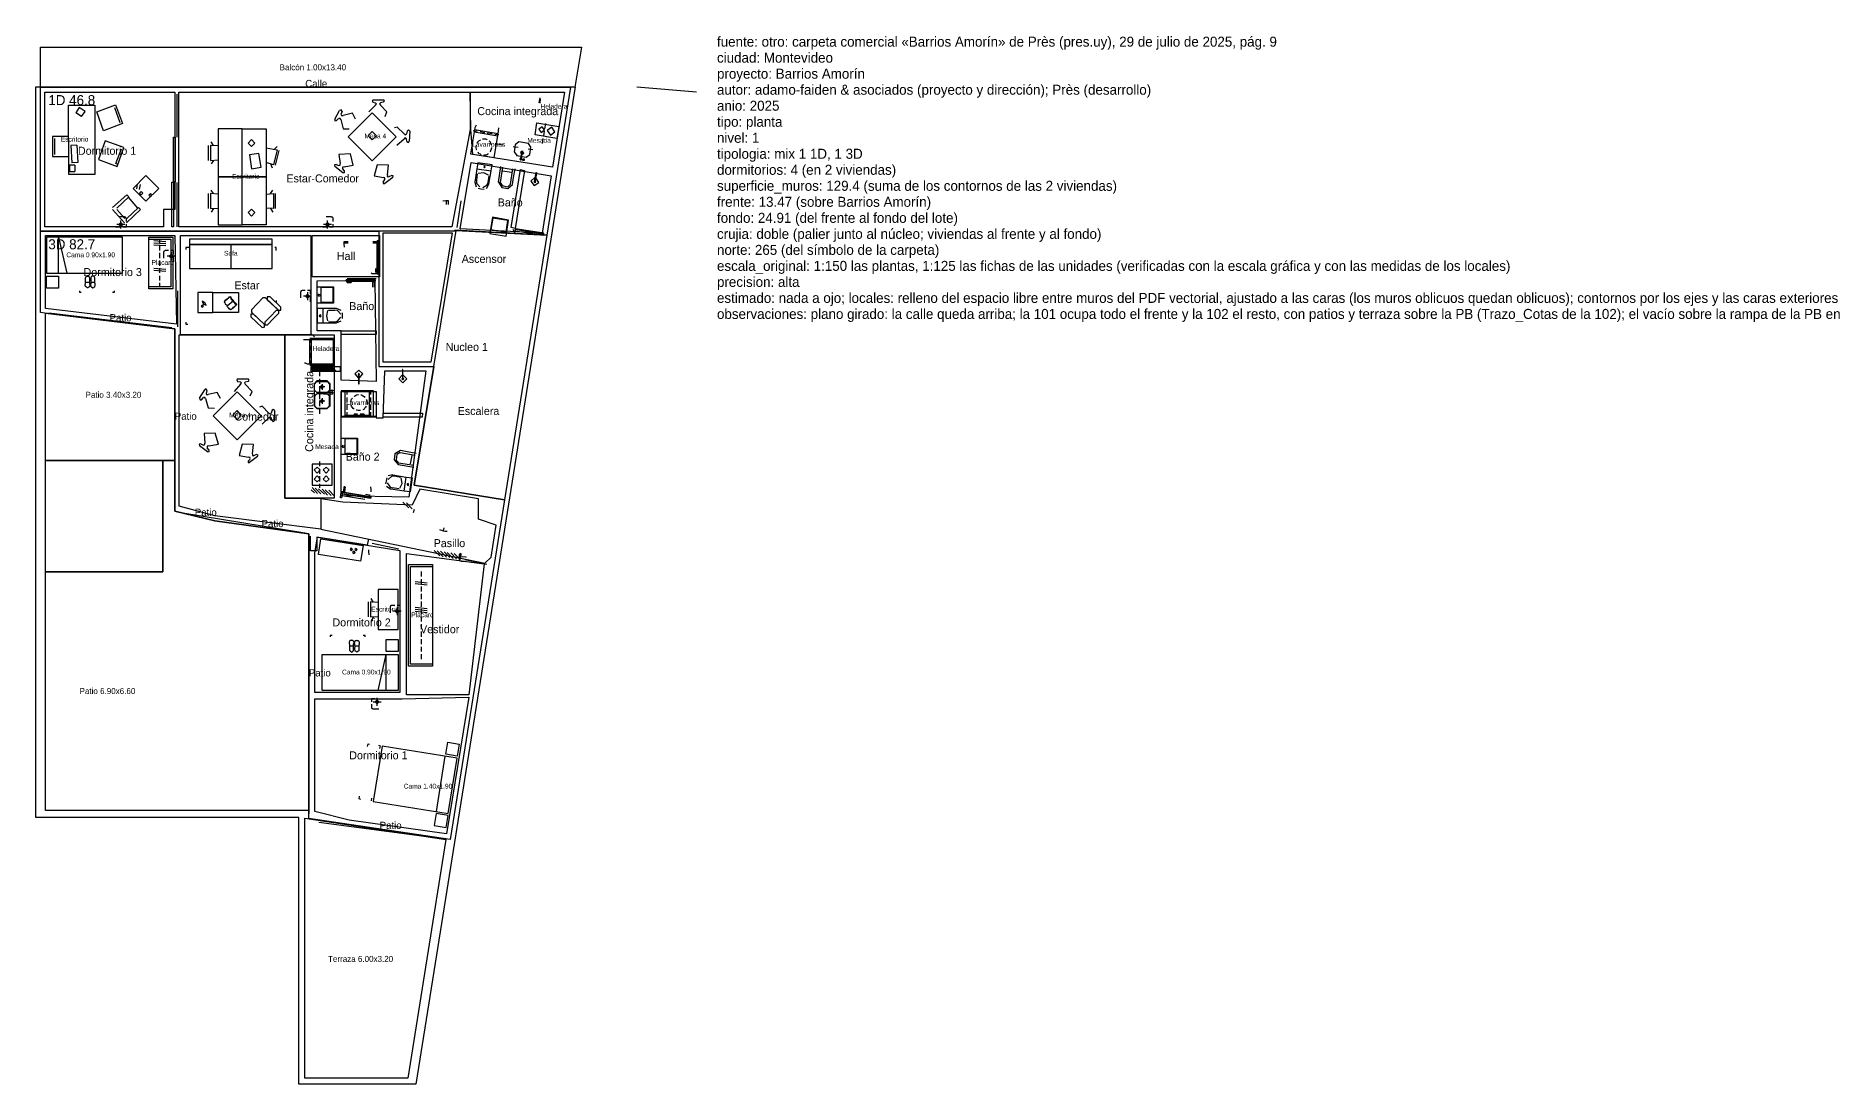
# Model space of a CAD drawing. Header units: metres. Extents: x 0 to 89.8, y 0 to 26.2.
# Drawn here: x 0 to 44.91, y 0 to 26.18 of the extents above; entities that cross this region are included whole.
import ezdxf

# ---------------------------------------------------------------- set-up
doc = ezdxf.new("R2010")
doc.units = ezdxf.units.M
for name, color, linetype in [('Trazo_Cotas', 9, 'Continuous'), ('Trazo_Datos', 7, 'Continuous'), ('Trazo_Entrada', 1, 'Continuous'), ('Trazo_Equipamiento', 8, 'Continuous'), ('Trazo_Estancias', 3, 'Continuous'), ('Trazo_Fachada', 30, 'Continuous'), ('Trazo_Medianeras', 8, 'Continuous'), ('Trazo_Norte', 1, 'Continuous'), ('Trazo_Nucleos', 252, 'Continuous'), ('Trazo_Pasillo', 9, 'Continuous'), ('Trazo_Patios', 3, 'Continuous'), ('Trazo_Puertas', 1, 'Continuous'), ('Trazo_Terreno', 7, 'Continuous'), ('Trazo_Unidad', 7, 'Continuous'), ('Trazo_Ventanas', 5, 'Continuous')]:
    doc.layers.add(name, color=color, linetype=linetype)

msp = doc.modelspace()

# ---------------------------------------------------------------- linework, layer by layer
at = {"layer": 'Trazo_Cotas'}
for points in [[(13.63, 25.9), (13.47, 24.9), (0.11, 24.9), (0.11, 25.9)], [(3.47, 18.86), (3.47, 15.57), (0.24, 15.57), (0.24, 19.25)], [(6.82, 13.74), (6.82, 6.83), (0.24, 6.83), (0.24, 12.79), (3.17, 12.79), (3.17, 15.57), (3.47, 15.57), (3.47, 14.31), (4.47, 14.07)], [(10.24, 6.11), (9.29, 0.15), (6.72, 0.15), (6.72, 6.64)]]:
    msp.add_lwpolyline(points, close=True, dxfattribs=at)
at = {"layer": 'Trazo_Entrada'}
for p, q in [((8.57, 21.11), (8.57, 20.26)), ((10.37, 21.3), (9.57, 21.3))]:
    msp.add_line(p, q, dxfattribs=at)
at = {"layer": 'Trazo_Equipamiento', "color": 9}
for p, q in [((0.82, 22.72), (0.81, 24.45)), ((0.81, 24.45), (1.47, 24.45)), ((1.14, 24.17), (1, 24.26)), ((1.14, 24.17), (1.23, 24.29)), ((1.47, 24.45), (1.47, 22.72)), ((1.52, 24.28), (1.99, 24.46)), ((1.69, 23.81), (1.52, 24.28)), ((1.96, 24.39), (2.1, 24.02)), ((7.47, 24.1), (7.59, 24.32)), ((7.65, 24.29), (7.62, 24.22)), ((8.49, 24.45), (8.32, 24.28)), ((8.42, 24.52), (8.49, 24.51)), ((8.43, 24.58), (8.68, 24.58)), ((8.68, 24.52), (8.61, 24.51)), ((8.77, 24.28), (8.61, 24.45)), ((8.73, 24.17), (8.77, 24.28)), ((7.51, 24.07), (7.56, 24.12)), ((7.62, 24.09), (7.68, 23.86)), ((7.91, 24.25), (7.68, 24.19)), ((7.68, 23.86), (7.83, 23.86)), ((7.99, 24.1), (7.91, 24.25)), ((9.03, 23.9), (8.96, 23.88)), ((9.2, 23.73), (9.03, 23.9)), ((0.81, 23.67), (0.41, 23.67)), ((0.46, 23.62), (0.46, 23.22)), ((1.02, 23.45), (0.87, 23.44)), ((0.87, 23.44), (0.9, 23.01)), ((1.02, 23.45), (1.05, 23.02)), ((1.73, 23.56), (1.56, 23.09)), ((2.2, 23.39), (1.73, 23.56)), ((2.03, 22.92), (2.2, 23.39)), ((4.3, 23.44), (4.3, 23.07)), ((4.44, 23.44), (4.38, 23.53)), ((5.95, 23.34), (6.03, 23.42)), ((9.02, 23.45), (9.2, 23.61)), ((9.28, 23.8), (9.26, 23.73)), ((9.27, 23.54), (9.26, 23.61)), ((9.34, 23.8), (9.33, 23.54)), ((0.97, 22.95), (0.84, 22.95)), ((1.05, 23.02), (0.9, 23.01)), ((0.97, 22.95), (0.97, 22.79)), ((1.56, 23.09), (2.03, 22.92)), ((4.44, 23.07), (4.38, 22.98)), ((5.86, 22.99), (5.9, 22.88)), ((5.99, 22.95), (6.08, 23.32)), ((7.67, 22.76), (7.47, 22.92)), ((7.5, 22.97), (7.57, 22.94)), ((7.57, 23.22), (7.6, 22.99)), ((7.7, 22.91), (7.93, 22.95)), ((8.79, 22.71), (8.81, 22.95)), ((1.47, 22.72), (0.82, 22.72)), ((2.53, 22.48), (2.51, 22.36)), ((2.59, 22.34), (2.61, 22.47)), ((7.71, 22.81), (7.66, 22.87)), ((8.45, 22.68), (8.69, 22.64)), ((8.68, 22.53), (8.72, 22.59)), ((8.92, 22.64), (8.72, 22.49)), ((8.89, 22.69), (8.82, 22.66)), ((1.91, 21.89), (2.27, 22.21)), ((2.55, 21.88), (2.31, 22.15)), ((4.3, 22.24), (4.3, 21.87)), ((4.44, 22.24), (4.38, 22.33)), ((5.86, 22.24), (5.92, 22.33)), ((5.99, 21.87), (5.99, 22.24)), ((2.21, 21.51), (1.91, 21.84)), ((2.02, 21.84), (2.22, 21.62)), ((4.44, 21.87), (4.38, 21.78)), ((5.86, 21.87), (5.92, 21.78)), ((0.56, 20.25), (0.56, 21.15)), ((0.56, 21.15), (0.77, 20.25)), ((2.95, 21.07), (3.25, 21.04)), ((2.95, 21.07), (3.25, 21.04)), ((2.95, 21.01), (3.25, 20.99)), ((2.95, 21.01), (3.25, 20.99)), ((2.95, 20.96), (3.25, 20.94)), ((2.95, 20.96), (3.25, 20.94)), ((3.1, 21.01), (3.1, 21.1)), ((3.1, 21.01), (3.1, 21.1)), ((3.1, 20.82), (3.1, 20.94)), ((3.1, 20.82), (3.1, 20.94)), ((3.1, 20.63), (3.1, 20.76)), ((3.1, 20.63), (3.1, 20.76)), ((4.87, 20.97), (4.87, 20.37)), ((2.95, 20.38), (3.25, 20.35)), ((2.95, 20.38), (3.25, 20.35)), ((2.95, 20.33), (3.25, 20.3)), ((2.95, 20.33), (3.25, 20.3)), ((3.1, 20.44), (3.1, 20.57)), ((3.1, 20.44), (3.1, 20.57)), ((3.1, 20.26), (3.1, 20.38)), ((3.1, 20.26), (3.1, 20.38)), ((1.24, 20.03), (1.34, 20.03)), ((1.38, 20.03), (1.47, 20.03)), ((3.1, 20.07), (3.1, 20.19)), ((3.1, 20.07), (3.1, 20.19)), ((3.1, 19.91), (3.1, 20.01)), ((3.1, 19.91), (3.1, 20.01)), ((5.39, 19.34), (5.53, 19.49)), ((5.39, 19.34), (5.39, 19.28)), ((5.67, 19.64), (5.53, 19.49)), ((5.74, 19.64), (5.67, 19.64)), ((6.07, 19.32), (5.74, 19.64)), ((5.85, 19.66), (5.78, 19.66)), ((5.78, 19.66), (5.78, 19.59)), ((5.78, 19.59), (6.06, 19.33)), ((6.12, 19.4), (5.85, 19.66)), ((6.01, 19.51), (6.01, 19.57)), ((6.06, 19.33), (6.12, 19.33)), ((6.12, 19.33), (6.12, 19.4)), ((5.37, 19.23), (5.37, 19.16)), ((5.44, 19.23), (5.37, 19.23)), ((5.65, 18.9), (5.37, 19.16)), ((5.72, 18.96), (5.39, 19.28)), ((5.44, 19.23), (5.71, 18.97)), ((5.65, 18.9), (5.72, 18.91)), ((5.71, 18.9), (5.71, 18.97)), ((5.04, 17.55), (5.11, 17.54)), ((5.05, 17.61), (5.3, 17.61)), ((5.3, 17.55), (5.23, 17.53)), ((4.09, 17.13), (4.22, 17.34)), ((4.14, 17.09), (4.19, 17.15)), ((4.24, 17.12), (4.3, 16.89)), ((4.27, 17.32), (4.25, 17.25)), ((4.53, 17.27), (4.3, 17.22)), ((4.61, 17.12), (4.53, 17.27)), ((5.11, 17.48), (4.95, 17.3)), ((5.4, 17.3), (5.23, 17.48)), ((5.35, 17.19), (5.4, 17.3)), ((4.3, 16.89), (4.46, 16.88)), ((5.65, 16.93), (5.59, 16.91)), ((5.82, 16.76), (5.65, 16.93)), ((5.65, 16.48), (5.82, 16.64)), ((5.9, 16.83), (5.88, 16.76)), ((5.9, 16.57), (5.88, 16.64)), ((5.96, 16.82), (5.96, 16.57)), ((4.2, 16.25), (4.22, 16.01)), ((4.29, 15.79), (4.09, 15.94)), ((4.12, 15.99), (4.19, 15.96)), ((4.33, 15.83), (4.28, 15.89)), ((4.32, 15.94), (4.56, 15.98)), ((5.41, 15.74), (5.44, 15.97)), ((5.51, 15.72), (5.44, 15.69)), ((5.08, 15.7), (5.31, 15.66)), ((5.3, 15.56), (5.35, 15.61)), ((5.54, 15.67), (5.34, 15.52)), ((9.63, 12.8), (9.63, 12.68)), ((9.63, 12.8), (9.63, 12.68)), ((9.63, 12.61), (9.63, 12.49)), ((9.63, 12.61), (9.63, 12.49)), ((8.44, 12.03), (8.38, 12.13)), ((9.78, 12.51), (9.48, 12.54)), ((9.78, 12.51), (9.48, 12.54)), ((9.78, 12.46), (9.48, 12.49)), ((9.78, 12.46), (9.48, 12.49)), ((9.63, 12.43), (9.63, 12.3)), ((9.63, 12.43), (9.63, 12.3)), ((9.63, 12.24), (9.63, 12.11)), ((9.63, 12.24), (9.63, 12.11)), ((8.3, 12.04), (8.3, 11.67)), ((9.78, 11.87), (9.48, 11.9)), ((9.78, 11.87), (9.48, 11.9)), ((9.78, 11.82), (9.48, 11.85)), ((9.78, 11.82), (9.48, 11.85)), ((9.78, 11.77), (9.48, 11.8)), ((9.78, 11.77), (9.48, 11.8)), ((9.63, 12.05), (9.63, 11.92)), ((9.63, 12.05), (9.63, 11.92)), ((9.63, 11.86), (9.63, 11.74)), ((9.63, 11.86), (9.63, 11.74)), ((8.44, 11.67), (8.38, 11.57)), ((9.63, 11.67), (9.63, 11.55)), ((9.63, 11.67), (9.63, 11.55)), ((9.63, 11.49), (9.63, 11.36)), ((9.63, 11.49), (9.63, 11.36)), ((9.63, 11.3), (9.63, 11.17)), ((9.63, 11.3), (9.63, 11.17)), ((7.94, 10.94), (7.85, 10.94)), ((8.07, 10.94), (7.98, 10.94)), ((9.63, 11.11), (9.63, 10.99)), ((9.63, 11.11), (9.63, 10.99)), ((9.63, 10.92), (9.63, 10.8)), ((9.63, 10.92), (9.63, 10.8)), ((8.55, 9.83), (8.75, 10.73)), ((8.75, 9.83), (8.75, 10.73)), ((9.63, 10.74), (9.63, 10.61)), ((9.63, 10.74), (9.63, 10.61)), ((10.01, 6.81), (10.23, 8.19)), ((8.39, 7.14), (8.38, 7.07))]:
    msp.add_line(p, q, dxfattribs=at)
at = {"layer": 'Trazo_Equipamiento', "color": 8}
for p, q in [((12.59, 24.63), (12.57, 24.51)), ((12.59, 24.6), (12.57, 24.51)), ((11.03, 23.79), (10.93, 23.81)), ((11.55, 23.73), (11.57, 23.88)), ((12.72, 23.86), (12.74, 23.99)), ((10.95, 23.78), (11.54, 23.68)), ((11.22, 23.76), (11.1, 23.78)), ((11.4, 23.73), (11.28, 23.75)), ((11.57, 23.71), (11.47, 23.72)), ((11.53, 23.48), (11.68, 23.46)), ((11.93, 23.42), (12.05, 23.4)), ((11.98, 23.46), (11.95, 23.28)), ((12.07, 23.53), (11.98, 23.46)), ((12.31, 23.49), (12.07, 23.53)), ((12.3, 23.36), (12.42, 23.34)), ((12.37, 23.4), (12.31, 23.49)), ((12.34, 23.22), (12.37, 23.4)), ((12.66, 23.49), (12.68, 23.62)), ((12.69, 23.68), (12.71, 23.8)), ((11.56, 22.53), (11.62, 22.92)), ((11.95, 23.28), (12.02, 23.19)), ((12.01, 23.19), (12.25, 23.15)), ((12.14, 23.31), (12.11, 23.1)), ((12.13, 23.1), (12.17, 23.31)), ((12.25, 23.15), (12.34, 23.22)), ((10.97, 22.53), (11, 22.41)), ((11.03, 22.73), (11.01, 22.57)), ((11.01, 22.57), (11.01, 22.5)), ((11.01, 22.5), (11.09, 22.41)), ((11.02, 22.86), (11.38, 22.81)), ((11.19, 22.76), (11.05, 22.74)), ((11.17, 22.39), (11.28, 22.46)), ((11.31, 22.7), (11.19, 22.76)), ((11.26, 22.37), (11.32, 22.48)), ((11.28, 22.46), (11.3, 22.52)), ((11.32, 22.68), (11.29, 22.52)), ((11.56, 22.53), (11.64, 22.39)), ((11.66, 22.9), (11.6, 22.52)), ((11.6, 22.52), (11.65, 22.44)), ((11.88, 22.77), (11.67, 22.8)), ((11.79, 22.41), (11.86, 22.48)), ((11.79, 22.37), (11.91, 22.47)), ((11.86, 22.48), (11.92, 22.86)), ((10.26, 21.97), (10.26, 22.07)), ((11.05, 22.38), (11.12, 22.36)), ((11.12, 22.36), (11.2, 22.35)), ((11.64, 22.39), (11.79, 22.37)), ((11.65, 22.44), (11.78, 22.41)), ((2.12, 21.37), (2.12, 21.57)), ((7.29, 21.37), (7.29, 21.57)), ((1.99, 21.41), (2.11, 21.41)), ((2.22, 21.47), (2.02, 21.47)), ((7.16, 21.41), (7.28, 21.41)), ((7.39, 21.47), (7.19, 21.47)), ((11.92, 21.35), (11.97, 21.26)), ((3.48, 20.68), (3.28, 20.68)), ((3.38, 20.78), (3.38, 20.58)), ((3.44, 20.54), (3.44, 20.67)), ((7.8, 21), (7.7, 21)), ((6.79, 19.78), (6.79, 19.58)), ((6.89, 19.68), (6.69, 19.68)), ((6.86, 19.54), (6.86, 19.67)), ((7.07, 19.73), (7.13, 19.72)), ((7.07, 19.68), (7.13, 19.7)), ((7.18, 19.01), (7.18, 19.37)), ((7.29, 19.32), (7.26, 19.19)), ((7.31, 19.33), (7.47, 19.33)), ((7.54, 19.32), (7.47, 19.33)), ((7.63, 19.32), (7.51, 19.37)), ((7.62, 19.23), (7.54, 19.32)), ((7.26, 19.19), (7.29, 19.06)), ((7.31, 19.04), (7.47, 19.04)), ((7.47, 19.04), (7.54, 19.05)), ((7.51, 19.01), (7.63, 19.06)), ((7.54, 19.05), (7.62, 19.15)), ((7.66, 19.19), (7.66, 19.26)), ((7.66, 19.12), (7.66, 19.19)), ((6.84, 18.59), (6.69, 18.59)), ((6.86, 18.51), (6.86, 18.64)), ((6.86, 18.32), (6.86, 18.44)), ((6.88, 18.74), (6.96, 18.66)), ((6.89, 17.99), (6.89, 18.59)), ((6.86, 18.13), (6.86, 18.26)), ((6.86, 17.94), (6.86, 18.07)), ((6.88, 17.92), (7, 17.8)), ((6.88, 17.89), (6.97, 17.8)), ((6.88, 17.86), (6.94, 17.8)), ((6.91, 17.92), (7.03, 17.8)), ((6.93, 17.92), (7.05, 17.8)), ((7.02, 17.56), (6.95, 17.49)), ((6.96, 17.92), (7.08, 17.8)), ((7.02, 17.56), (6.96, 17.49)), ((6.99, 17.92), (7.11, 17.8)), ((7.02, 17.92), (7.14, 17.8)), ((7.28, 17.56), (7.02, 17.56)), ((7.02, 17.55), (7.28, 17.55)), ((7.05, 17.92), (7.17, 17.8)), ((7.08, 17.92), (7.2, 17.8)), ((7.09, 17.78), (7.09, 17.68)), ((7.09, 17.61), (7.09, 17.49)), ((7.1, 17.92), (7.22, 17.8)), ((7.13, 17.92), (7.25, 17.8)), ((7.16, 17.92), (7.28, 17.8)), ((7.19, 17.92), (7.31, 17.8)), ((7.22, 17.92), (7.34, 17.8)), ((7.25, 17.92), (7.37, 17.8)), ((7.27, 17.92), (7.39, 17.8)), ((7.35, 17.49), (7.28, 17.56)), ((7.34, 17.49), (7.28, 17.56)), ((7.3, 17.92), (7.42, 17.8)), ((7.33, 17.92), (7.45, 17.8)), ((7.36, 17.92), (7.48, 17.8)), ((7.39, 17.92), (7.51, 17.8)), ((6.95, 17.49), (6.95, 16.94)), ((6.96, 17.33), (6.96, 17.49)), ((6.96, 17.33), (7.02, 17.27)), ((7.02, 17.24), (6.96, 17.18)), ((6.96, 17.18), (6.96, 16.94)), ((7.28, 17.27), (7.02, 17.27)), ((7.28, 17.24), (7.02, 17.24)), ((7.22, 17.41), (7.08, 17.41)), ((7.09, 17.43), (7.09, 17.3)), ((7.09, 17.24), (7.09, 17.11)), ((7.15, 17.48), (7.15, 17.34)), ((7.15, 17.13), (7.15, 16.99)), ((7.4, 17.27), (7.19, 17.27)), ((7.19, 17.24), (7.4, 17.24)), ((7.28, 17.27), (7.34, 17.33)), ((7.34, 17.18), (7.28, 17.24)), ((7.34, 17.49), (7.34, 17.33)), ((7.34, 16.94), (7.34, 17.18)), ((7.35, 16.94), (7.35, 17.49)), ((7.77, 17.15), (7.77, 17.03)), ((8.04, 17.3), (7.91, 17.3)), ((8.23, 17.3), (8.1, 17.3)), ((8.37, 17.03), (8.37, 17.15)), ((6.95, 16.94), (7.02, 16.87)), ((6.96, 16.94), (7.02, 16.88)), ((7.02, 16.88), (7.28, 16.88)), ((7.02, 16.87), (7.28, 16.87)), ((7.22, 17.06), (7.08, 17.06)), ((7.09, 17.05), (7.09, 16.93)), ((7.09, 16.86), (7.09, 16.74)), ((7.28, 16.87), (7.35, 16.94)), ((7.28, 16.88), (7.34, 16.94)), ((7.77, 16.97), (7.77, 16.84)), ((7.77, 16.78), (7.77, 16.7)), ((7.77, 16.7), (7.85, 16.7)), ((7.91, 16.7), (8.04, 16.7)), ((7.95, 16.7), (8.04, 16.7)), ((8.1, 16.7), (8.23, 16.7)), ((8.37, 16.84), (8.37, 16.97)), ((7.67, 15.95), (7.73, 15.94)), ((7.67, 15.9), (7.73, 15.92)), ((8.97, 15.74), (8.95, 15.59)), ((9.11, 15.82), (8.97, 15.74)), ((9.02, 15.72), (9, 15.59)), ((9.1, 15.77), (9.02, 15.72)), ((9.1, 15.77), (9.48, 15.71)), ((7.09, 15.55), (7.09, 15.43)), ((7.09, 15.36), (7.09, 15.24)), ((8.95, 15.59), (9.05, 15.47)), ((8.99, 15.59), (9.06, 15.52)), ((9.05, 15.47), (9.44, 15.41)), ((9.44, 15.45), (9.06, 15.51)), ((9.39, 15.7), (9.35, 15.49)), ((6.88, 14.84), (6.96, 14.77)), ((6.9, 14.9), (7.04, 14.75)), ((6.98, 14.88), (7.12, 14.74)), ((7.06, 14.87), (7.21, 14.73)), ((7.09, 15.18), (7.09, 15.05)), ((7.09, 14.99), (7.09, 14.89)), ((7.15, 14.86), (7.29, 14.71)), ((7.23, 14.84), (7.38, 14.7)), ((7.32, 14.83), (7.46, 14.68)), ((8.75, 15.06), (8.74, 14.99)), ((8.77, 15.14), (8.75, 15.06)), ((8.76, 14.93), (8.87, 14.86)), ((8.78, 15.02), (8.85, 14.91)), ((8.92, 15.22), (8.8, 15.19)), ((8.89, 15.18), (8.8, 15.1)), ((8.85, 14.91), (8.91, 14.89)), ((8.96, 15.18), (8.89, 15.18)), ((9.07, 14.87), (8.91, 14.89)), ((9.11, 15.15), (8.96, 15.18)), ((9.09, 14.88), (9.15, 15)), ((9.15, 15), (9.13, 15.14)), ((9.2, 14.81), (9.25, 15.16)), ((9.17, 14.53), (9.32, 14.39)), ((9.26, 14.52), (9.4, 14.37)), ((9.45, 14.35), (9.43, 14.27)), ((10.19, 13.89), (10.18, 13.82)), ((9.95, 13.33), (10.09, 13.19)), ((10.03, 13.32), (10.18, 13.17)), ((10.11, 13.31), (10.26, 13.16)), ((10.2, 13.29), (10.34, 13.15)), ((10.28, 13.28), (10.43, 13.13)), ((10.37, 13.27), (10.51, 13.12)), ((10.45, 13.25), (10.55, 13.15)), ((9.13, 11.81), (8.93, 11.81)), ((9.03, 11.91), (9.03, 11.71)), ((8.43, 9.55), (8.63, 9.55)), ((8.52, 9.65), (8.52, 9.45))]:
    msp.add_line(p, q, dxfattribs=at)
at = {"layer": 'Trazo_Equipamiento', "color": 9}
for points in [[(1.23, 24.29), (1.08, 24.39), (1, 24.26)], [(1.99, 24.46), (2.16, 23.99), (1.69, 23.81)], [(7.65, 24.29), (7.63, 24.33), (7.59, 24.32)], [(8.43, 24.58), (8.4, 24.56), (8.42, 24.53)], [(8.49, 24.45), (8.51, 24.48), (8.49, 24.51)], [(8.61, 24.51), (8.59, 24.48), (8.61, 24.45)], [(8.68, 24.52), (8.71, 24.56), (8.68, 24.58)], [(7.47, 24.1), (7.47, 24.06), (7.51, 24.07)], [(7.62, 24.09), (7.6, 24.12), (7.57, 24.12)], [(7.63, 24.22), (7.64, 24.19), (7.68, 24.19)], [(9.34, 23.8), (9.31, 23.83), (9.28, 23.8)], [(0.41, 23.67), (0.41, 23.17), (0.81, 23.17)], [(2.05, 22.97), (2, 22.99), (2.14, 23.36)], [(4.55, 23.43), (4.36, 23.44), (4.36, 23.07), (4.55, 23.08)], [(5.75, 23.38), (6.03, 23.33), (5.94, 22.96), (5.75, 23.02)], [(9.2, 23.73), (9.23, 23.71), (9.26, 23.73)], [(9.26, 23.61), (9.23, 23.64), (9.2, 23.61)], [(9.27, 23.54), (9.31, 23.52), (9.33, 23.55)], [(0.84, 22.95), (0.84, 22.79), (0.97, 22.79)], [(7.5, 22.97), (7.46, 22.96), (7.47, 22.92)], [(7.93, 22.95), (7.86, 23.23), (7.57, 23.22)], [(7.57, 22.94), (7.6, 22.95), (7.6, 22.98)], [(7.7, 22.91), (7.66, 22.9), (7.66, 22.87)], [(8.81, 22.95), (8.53, 22.96), (8.45, 22.68)], [(7.67, 22.77), (7.71, 22.77), (7.71, 22.81)], [(8.68, 22.53), (8.68, 22.49), (8.72, 22.49)], [(8.72, 22.59), (8.72, 22.63), (8.69, 22.64)], [(8.79, 22.71), (8.78, 22.67), (8.82, 22.66)], [(8.92, 22.64), (8.93, 22.68), (8.89, 22.69)], [(2.27, 22.21), (2.32, 22.16), (2.02, 21.88)], [(4.55, 22.23), (4.36, 22.24), (4.36, 21.87), (4.55, 21.88)], [(5.75, 22.23), (5.94, 22.24), (5.94, 21.87), (5.75, 21.88)], [(2.27, 21.62), (2.56, 21.89), (2.61, 21.84), (2.26, 21.51)], [(3.84, 20.89), (3.75, 20.89), (3.75, 20.84)], [(6, 20.82), (6, 20.89), (5.97, 20.89)], [(1.09, 19.81), (1.09, 19.78), (1.13, 19.78)], [(1.91, 19.78), (1.96, 19.78), (1.96, 19.81)], [(4.7, 19.54), (4.75, 19.59), (4.79, 19.61), (4.83, 19.65), (4.85, 19.66), (4.87, 19.63), (4.88, 19.6), (4.91, 19.58), (4.93, 19.56)], [(4.7, 19.54), (4.72, 19.51), (4.73, 19.48), (4.76, 19.46), (4.78, 19.44)], [(4.71, 19.55), (4.72, 19.57), (4.74, 19.59), (4.78, 19.61), (4.8, 19.63), (4.82, 19.64), (4.84, 19.66), (4.86, 19.67), (4.87, 19.64), (4.89, 19.61), (4.92, 19.59), (4.94, 19.57)], [(4.86, 19.34), (4.83, 19.36), (4.81, 19.39), (4.79, 19.41), (4.78, 19.44), (4.94, 19.57)], [(4.86, 19.34), (4.87, 19.35), (4.91, 19.37), (4.93, 19.39), (4.95, 19.4), (4.96, 19.42), (4.98, 19.43), (5.02, 19.47), (5, 19.49), (4.97, 19.51), (4.95, 19.54), (4.94, 19.57)], [(4.86, 19.34), (4.88, 19.35), (4.9, 19.37), (4.92, 19.38), (4.93, 19.4), (4.95, 19.41), (4.97, 19.43), (4.99, 19.44), (5.01, 19.46), (4.98, 19.48), (4.96, 19.51), (4.94, 19.53), (4.93, 19.56)], [(6, 19.32), (5.86, 19.17), (5.72, 19.03)], [(6.07, 19.25), (6.07, 19.32), (6, 19.32)], [(3.75, 19.03), (3.75, 18.98), (3.8, 18.98)], [(5.72, 19.03), (5.72, 18.96), (5.79, 18.96)], [(5.79, 18.96), (5.93, 19.11), (6.07, 19.25)], [(5.05, 17.61), (5.02, 17.59), (5.04, 17.55)], [(5.11, 17.48), (5.14, 17.51), (5.11, 17.54)], [(5.23, 17.53), (5.21, 17.51), (5.23, 17.48)], [(5.31, 17.55), (5.33, 17.58), (5.3, 17.61)], [(4.09, 17.13), (4.1, 17.09), (4.14, 17.09)], [(4.24, 17.12), (4.22, 17.15), (4.19, 17.15)], [(4.27, 17.32), (4.25, 17.36), (4.22, 17.34)], [(4.25, 17.25), (4.26, 17.22), (4.3, 17.22)], [(5.82, 16.76), (5.85, 16.74), (5.88, 16.76)], [(5.88, 16.64), (5.85, 16.66), (5.82, 16.64)], [(5.96, 16.82), (5.93, 16.85), (5.9, 16.83)], [(4.56, 15.98), (4.48, 16.26), (4.2, 16.25)], [(5.9, 16.57), (5.93, 16.54), (5.96, 16.57)], [(4.12, 15.99), (4.08, 15.98), (4.09, 15.94)], [(4.19, 15.96), (4.22, 15.97), (4.22, 16.01)], [(4.32, 15.94), (4.28, 15.93), (4.28, 15.89)], [(4.29, 15.79), (4.33, 15.8), (4.33, 15.84)], [(5.44, 15.97), (5.15, 15.98), (5.08, 15.7)], [(5.41, 15.73), (5.41, 15.7), (5.44, 15.69)], [(5.54, 15.67), (5.55, 15.71), (5.51, 15.72)], [(5.3, 15.56), (5.3, 15.52), (5.34, 15.52)], [(5.35, 15.62), (5.35, 15.65), (5.31, 15.66)], [(8.55, 12.03), (8.36, 12.04), (8.36, 11.67), (8.55, 11.68)], [(7.4, 11.2), (7.35, 11.2), (7.35, 11.17)], [(8.23, 11.17), (8.23, 11.2), (8.18, 11.2)], [(8.29, 8.43), (8.3, 8.5), (8.34, 8.49)], [(8.56, 8.46), (8.6, 8.45), (8.59, 8.38)], [(8.12, 7.11), (8.08, 7.12), (8.09, 7.19)]]:
    msp.add_lwpolyline(points, dxfattribs=at)
for points in [[(8.4, 23.06), (9, 23.66), (8.4, 24.26), (7.8, 23.66)], [(5.15, 22.66), (5.15, 23.86), (4.55, 23.86), (4.55, 22.66)], [(5.15, 22.66), (5.15, 23.86), (5.75, 23.86), (5.75, 22.66)], [(5.39, 23.42), (5.47, 23.5), (5.39, 23.59), (5.3, 23.5)], [(8.4, 23.58), (8.51, 23.68), (8.4, 23.79), (8.3, 23.68)], [(5.63, 22.9), (5.57, 23.24), (5.34, 23.21), (5.39, 22.86)], [(2.75, 22.05), (3.07, 22.37), (2.75, 22.69), (2.43, 22.37)], [(5.15, 21.46), (5.15, 22.66), (4.55, 22.66), (4.55, 21.46)], [(5.15, 21.46), (5.15, 22.66), (5.75, 22.66), (5.75, 21.46)], [(2.63, 22.21), (2.67, 22.25), (2.63, 22.29), (2.59, 22.25)], [(2.86, 22.16), (2.9, 22.2), (2.86, 22.24), (2.82, 22.2)], [(5.39, 21.68), (5.47, 21.77), (5.39, 21.85), (5.3, 21.77)], [(2.16, 20.25), (2.16, 21.15), (0.26, 21.15), (0.26, 20.25)], [(2.82, 19.86), (2.82, 21.15), (3.42, 21.15), (3.42, 19.86)], [(2.82, 19.91), (2.82, 21.1), (3.37, 21.1), (3.37, 19.91)], [(5.9, 20.97), (5.9, 21.1), (3.84, 21.1), (3.84, 20.97)], [(3.84, 20.97), (3.84, 20.37), (5.9, 20.37), (5.9, 20.97)], [(0.26, 19.88), (0.26, 20.18), (0.56, 20.18), (0.56, 19.88)], [(1.28, 19.89), (1.27, 19.9), (1.26, 19.9), (1.24, 19.92), (1.24, 19.93), (1.23, 19.94), (1.23, 19.97), (1.24, 19.99), (1.24, 20.14), (1.25, 20.15), (1.25, 20.16), (1.27, 20.18), (1.31, 20.18), (1.33, 20.16), (1.33, 20.15), (1.34, 20.14), (1.34, 19.99), (1.35, 19.97), (1.35, 19.94), (1.34, 19.93), (1.34, 19.92), (1.32, 19.9), (1.31, 19.9), (1.3, 19.89)], [(1.43, 19.89), (1.44, 19.9), (1.45, 19.9), (1.47, 19.92), (1.47, 19.93), (1.48, 19.94), (1.48, 19.99), (1.47, 20.01), (1.47, 20.14), (1.46, 20.15), (1.46, 20.16), (1.44, 20.18), (1.4, 20.18), (1.38, 20.16), (1.38, 20.15), (1.37, 20.14), (1.37, 20.06), (1.38, 20.03), (1.37, 20.01), (1.37, 19.99), (1.36, 19.97), (1.36, 19.95), (1.37, 19.94), (1.37, 19.92), (1.39, 19.9), (1.4, 19.9), (1.41, 19.89)], [(4.05, 19.77), (4.05, 19.27), (4.42, 19.27), (4.42, 19.77)], [(5.06, 19.77), (5.06, 19.27), (4.42, 19.27), (4.42, 19.77)], [(4.16, 19.4), (4.19, 19.43), (4.16, 19.46), (4.13, 19.43)], [(4.15, 19.55), (4.19, 19.48), (4.25, 19.45), (4.22, 19.51)], [(5.03, 16.09), (5.63, 16.69), (5.03, 17.29), (4.43, 16.69)], [(5.03, 16.6), (5.13, 16.71), (5.03, 16.82), (4.92, 16.71)], [(8.18, 13.45), (8.11, 13.06), (7.06, 13.23), (7.12, 13.62)], [(7.88, 13.32), (7.91, 13.35), (7.88, 13.39), (7.85, 13.35)], [(7.95, 13.25), (7.98, 13.28), (7.95, 13.31), (7.91, 13.28)], [(8, 13.32), (8.03, 13.35), (8, 13.38), (7.97, 13.35)], [(9.91, 12.98), (9.91, 10.44), (9.31, 10.44), (9.31, 12.98)], [(9.91, 12.93), (9.91, 10.49), (9.36, 10.49), (9.36, 12.93)], [(9.05, 11.35), (9.05, 12.35), (8.55, 12.35), (8.55, 11.35)], [(7.89, 11.09), (7.88, 11.08), (7.86, 11.08), (7.84, 11.06), (7.84, 11.05), (7.83, 11.04), (7.83, 11.01), (7.84, 10.99), (7.84, 10.83), (7.85, 10.82), (7.85, 10.81), (7.86, 10.81), (7.87, 10.8), (7.89, 10.79), (7.91, 10.8), (7.92, 10.81), (7.93, 10.81), (7.93, 10.82), (7.94, 10.83), (7.94, 10.99), (7.95, 11.01), (7.95, 11.04), (7.94, 11.05), (7.94, 11.06), (7.92, 11.08), (7.9, 11.08)], [(8.02, 11.09), (8.03, 11.08), (8.05, 11.08), (8.07, 11.06), (8.07, 11.05), (8.08, 11.04), (8.08, 10.99), (8.07, 10.96), (8.07, 10.82), (8.06, 10.81), (8.05, 10.81), (8.04, 10.8), (8.02, 10.79), (8, 10.8), (7.99, 10.81), (7.98, 10.81), (7.98, 10.83), (7.97, 10.86), (7.97, 10.9), (7.98, 10.92), (7.98, 10.94), (7.97, 10.96), (7.97, 10.99), (7.96, 11.01), (7.96, 11.03), (7.97, 11.04), (7.97, 11.05), (7.98, 11.06), (7.98, 11.07), (7.99, 11.08), (8.01, 11.08)], [(9.05, 11.1), (9.05, 10.8), (8.75, 10.8), (8.75, 11.1)], [(7.15, 9.83), (7.15, 10.73), (9.05, 10.73), (9.05, 9.83)], [(10.24, 8.24), (10.29, 8.54), (10.58, 8.49), (10.53, 8.19)], [(10.3, 6.76), (10.53, 8.14), (8.65, 8.44), (8.43, 7.06)], [(10, 6.76), (9.95, 6.46), (10.25, 6.41), (10.3, 6.71)]]:
    msp.add_lwpolyline(points, close=True, dxfattribs=at)
at = {"layer": 'Trazo_Equipamiento', "color": 8}
for points in [[(12.6, 24.5), (12.61, 24.6), (12.59, 24.6)], [(11, 23.95), (10.99, 23.93), (10.97, 23.88), (10.96, 23.83)], [(11, 23.45), (11, 23.44), (10.99, 23.41), (10.99, 23.38), (11, 23.35), (11.01, 23.33)], [(11.11, 23.58), (11.09, 23.57), (11.06, 23.55), (11.04, 23.53), (11.02, 23.5)], [(11.28, 23.58), (11.27, 23.59), (11.24, 23.6), (11.16, 23.6)], [(11.39, 23.45), (11.38, 23.47), (11.37, 23.5), (11.35, 23.53), (11.33, 23.55)], [(11.35, 23.28), (11.36, 23.29), (11.39, 23.38), (11.39, 23.39)], [(11.32, 22.48), (11.38, 22.81), (11.4, 22.96), (11.04, 23.01), (11.02, 22.86), (10.97, 22.53)], [(11.04, 23.28), (11.05, 23.26), (11.07, 23.24), (11.1, 23.23), (11.13, 23.21)], [(11.19, 23.2), (11.22, 23.21), (11.26, 23.21), (11.29, 23.23), (11.31, 23.24)], [(12.11, 23.13), (12.09, 23.1), (12.12, 23.08), (12.15, 23.09), (12.14, 23.13)], [(12.11, 23.12), (12.1, 23.1), (12.12, 23.08), (12.14, 23.09), (12.14, 23.12)], [(11.97, 22.86), (11.93, 22.64), (11.9, 22.47)], [(12.47, 22.64), (12.37, 22.55), (12.45, 22.44), (12.57, 22.52), (12.49, 22.63)], [(12.46, 22.56), (12.45, 22.54), (12.46, 22.52), (12.49, 22.53), (12.48, 22.56)], [(12.46, 22.54), (12.5, 22.77), (12.51, 22.77), (12.48, 22.54)], [(10.17, 22.06), (10.18, 22.06), (10.24, 22.07), (10.3, 22.07)], [(10.26, 22.07), (10.3, 22.07), (10.3, 21.97)], [(2.26, 21.54), (2.26, 21.62), (2.25, 21.63), (2.25, 21.64), (2.24, 21.64), (2.24, 21.65), (2.22, 21.65), (2.21, 21.66), (2.08, 21.66)], [(7.43, 21.54), (7.43, 21.63), (7.42, 21.64), (7.41, 21.64), (7.41, 21.65), (7.39, 21.65), (7.38, 21.66), (7.25, 21.66)], [(11.57, 21.31), (11.75, 21.28), (11.79, 21.57), (11.42, 21.63), (11.37, 21.34), (11.55, 21.31)], [(2.17, 21.41), (2.26, 21.41), (2.26, 21.48)], [(7.34, 21.41), (7.43, 21.41), (7.43, 21.48)], [(3.31, 20.82), (3.23, 20.82), (3.21, 20.8), (3.2, 20.8), (3.2, 20.79), (3.19, 20.78), (3.19, 20.63)], [(3.44, 20.73), (3.44, 20.82), (3.37, 20.82)], [(7.71, 20.9), (7.71, 20.91), (7.7, 20.98), (7.7, 21.04)], [(7.7, 21), (7.7, 21.04), (7.8, 21.04)], [(8.42, 21.04), (8.52, 21.04), (8.52, 21), (8.42, 21)], [(8.53, 20.24), (8.4, 20.24), (8.38, 20.25)], [(8.49, 20.37), (8.49, 20.27)], [(6.73, 19.82), (6.65, 19.82), (6.64, 19.81), (6.63, 19.81), (6.61, 19.79), (6.61, 19.64)], [(6.86, 19.73), (6.86, 19.82), (6.79, 19.82)], [(7.13, 19.72), (7.13, 19.9), (7.42, 19.9), (7.42, 19.52), (7.13, 19.52), (7.13, 19.7)], [(7.88, 20.02), (7.88, 20.01), (7.78, 20.01), (7.78, 20.02)], [(8.46, 19.9), (8.46, 20.04), (8.41, 20.04), (8.41, 19.9)], [(7.51, 19.37), (7.03, 19.37), (7.03, 19.01), (7.51, 19.01)], [(7.07, 19.73), (7.05, 19.72), (7.05, 19.7), (7.07, 19.68)], [(6.86, 18.64), (6.86, 18.63), (7.45, 18.63), (7.45, 17.95), (6.86, 17.95), (6.86, 17.94)], [(6.71, 18.01), (6.73, 18.01), (6.78, 17.99), (6.84, 17.99)], [(8.08, 17.63), (8.17, 17.74), (8.07, 17.83), (7.97, 17.74), (8.06, 17.63)], [(8.08, 17.71), (8.09, 17.74), (8.07, 17.75), (8.05, 17.74), (8.06, 17.71)], [(8.06, 17.73), (8.06, 17.49), (8.08, 17.49), (8.08, 17.73)], [(9.16, 17.71), (9.07, 17.61), (9.17, 17.51), (9.27, 17.61), (9.17, 17.71)], [(9.16, 17.63), (9.14, 17.61), (9.17, 17.59), (9.19, 17.61), (9.18, 17.63)], [(9.17, 17.61), (9.17, 17.85), (9.16, 17.85), (9.16, 17.61)], [(7.37, 17.24), (7.4, 17.23), (7.43, 17.26), (7.4, 17.28), (7.37, 17.27)], [(7.38, 17.24), (7.4, 17.23), (7.42, 17.26), (7.4, 17.28), (7.38, 17.27)], [(7.85, 17.3), (7.77, 17.3), (7.77, 17.22)], [(7.87, 17.02), (7.87, 17.05), (7.89, 17.11), (7.91, 17.13)], [(7.95, 17.17), (7.96, 17.18), (7.99, 17.2), (8.01, 17.21), (8.05, 17.22), (8.06, 17.22)], [(8.12, 17.21), (8.14, 17.21), (8.2, 17.17), (8.22, 17.15)], [(8.25, 17.1), (8.27, 17.07), (8.27, 16.99)], [(8.37, 17.22), (8.37, 17.3), (8.29, 17.3)], [(7.95, 16.86), (7.93, 16.87), (7.89, 16.93), (7.88, 16.96)], [(8.04, 16.73), (7.95, 16.73), (7.95, 16.7)], [(8.11, 16.82), (8.05, 16.82), (8.01, 16.83), (8, 16.83)], [(8.1, 16.7), (8.2, 16.7), (8.2, 16.73), (8.1, 16.73)], [(8.25, 16.93), (8.24, 16.91), (8.22, 16.89), (8.2, 16.86), (8.17, 16.84)], [(8.29, 16.7), (8.37, 16.7), (8.37, 16.78)], [(7.67, 15.95), (7.65, 15.94), (7.65, 15.92), (7.67, 15.9)], [(7.73, 15.94), (7.73, 16.12), (8.02, 16.12), (8.02, 15.74), (7.73, 15.74), (7.73, 15.92)], [(9.5, 15.75), (9.28, 15.79), (9.11, 15.82)], [(7.7, 14.93), (7.68, 14.79), (7.72, 14.78), (7.74, 14.92)], [(8.38, 14.79), (8.38, 14.85), (8.37, 14.91), (8.37, 14.92)], [(8.92, 15.22), (9.25, 15.16), (9.4, 15.14), (9.35, 14.79), (9.2, 14.81), (8.87, 14.86)], [(8.25, 14.72), (8.25, 14.73), (8.35, 14.71), (8.34, 14.71)], [(8.31, 13.62), (8.28, 13.46), (7.02, 13.66), (7.02, 13.32), (6.86, 13.32), (6.86, 13.68)], [(10.09, 13.85), (10.09, 13.84), (10.14, 13.83), (10.18, 13.82)], [(10.19, 13.89), (10.18, 13.82), (10.23, 13.81), (10.28, 13.81)], [(8.31, 13.34), (8.31, 13.29), (8.32, 13.23), (8.32, 13.22)], [(10.73, 13.04), (10.63, 13.05), (10.63, 13.06)], [(10.74, 13.15), (10.75, 13.16), (10.65, 13.17), (10.64, 13.17)], [(8.97, 11.95), (8.87, 11.95), (8.85, 11.93), (8.85, 11.77)], [(9.1, 11.87), (9.1, 11.95), (9.03, 11.95)], [(8.47, 9.62), (8.39, 9.62), (8.39, 9.55)], [(8.39, 9.49), (8.39, 9.39), (8.4, 9.39), (8.4, 9.38), (8.41, 9.38), (8.42, 9.37), (8.57, 9.37)]]:
    msp.add_lwpolyline(points, dxfattribs=at)
for points in [[(10.96, 23.83), (10.86, 23.23), (11.45, 23.14), (11.55, 23.73)], [(12.48, 23.71), (12.52, 24.01), (13.07, 23.92), (13.02, 23.62)], [(12.71, 23.83), (12.65, 23.91), (12.57, 23.85), (12.63, 23.77)], [(12.97, 23.78), (12.89, 23.9), (12.78, 23.82), (12.86, 23.7)], [(3.48, 23.65), (3.48, 22.53), (3.44, 22.53), (3.44, 23.65)], [(11.21, 22.93), (11.19, 22.91), (11.21, 22.88), (11.23, 22.9)], [(12.11, 23.27), (12.14, 23.22), (12.19, 23.25), (12.15, 23.3)], [(12.12, 23.27), (12.14, 23.23), (12.18, 23.26), (12.15, 23.29)], [(12.2, 23.07), (12.17, 23.07), (12.17, 23.09), (12.18, 23.11), (12.2, 23.11)], [(3.44, 22.53), (3.44, 21.41), (3.4, 21.41), (3.4, 22.53)], [(11.88, 21.39), (12.11, 22.84), (12.21, 22.82), (11.98, 21.37)], [(11.75, 21.18), (11.81, 21.58), (11.41, 21.65), (11.34, 21.24)], [(2.17, 21.47), (2.12, 21.52), (2.07, 21.47), (2.12, 21.42)], [(7.34, 21.47), (7.29, 21.52), (7.24, 21.47), (7.29, 21.42)], [(11.98, 21.35), (12.69, 21.23), (12.69, 21.25), (11.98, 21.36)], [(11.98, 21.31), (12.69, 21.2), (12.69, 21.23), (11.98, 21.35)], [(3.38, 20.73), (3.33, 20.68), (3.38, 20.63), (3.43, 20.68)], [(8.57, 20.24), (8.57, 21.06), (8.53, 21.06), (8.53, 20.24)], [(8.57, 21.06), (8.57, 20.24), (8.53, 20.24), (8.53, 21.06)], [(7.44, 19.91), (7.44, 19.5), (7.03, 19.5), (7.03, 19.91)], [(8.48, 20.09), (8.48, 20.05), (7.75, 20.05), (7.75, 20.09)], [(7.75, 20.09), (7.75, 20.05), (8.48, 20.05), (8.48, 20.09)], [(6.79, 19.73), (6.74, 19.68), (6.79, 19.63), (6.84, 19.68)], [(7.08, 19.19), (7.11, 19.16), (7.13, 19.19), (7.11, 19.21)], [(7.44, 17.99), (7.44, 18.59), (6.84, 18.59), (6.84, 17.99)], [(8.5, 18.81), (8.5, 18.72), (7.63, 18.72), (7.63, 18.81)], [(7.6, 17.92), (7.6, 17.8), (6.88, 17.8), (6.88, 17.92)], [(7.15, 17.37), (7.19, 17.41), (7.15, 17.46), (7.1, 17.41)], [(7.15, 17.02), (7.19, 17.06), (7.15, 17.11), (7.1, 17.06)], [(7.15, 17.38), (7.18, 17.41), (7.15, 17.45), (7.11, 17.41)], [(7.15, 17.03), (7.18, 17.06), (7.15, 17.1), (7.11, 17.06)], [(7.42, 17.33), (7.42, 17.31), (7.38, 17.31), (7.38, 17.33)], [(8.44, 16.68), (8.44, 17.31), (7.63, 17.31), (7.63, 16.68)], [(8.33, 17.3), (8.33, 16.7), (7.73, 16.7), (7.73, 17.3)], [(7.63, 16.66), (7.63, 16.68), (8.5, 16.68), (8.5, 16.66)], [(8.68, 16.76), (9.66, 16.76), (9.65, 16.66), (8.68, 16.66)], [(8.04, 16.13), (8.04, 15.72), (7.63, 15.72), (7.63, 16.13)], [(6.9, 15.48), (6.9, 14.96), (7.4, 14.96), (7.4, 15.48)], [(7.03, 15.26), (7.1, 15.34), (7.03, 15.41), (6.95, 15.34)], [(7.25, 15.26), (7.33, 15.34), (7.25, 15.41), (7.18, 15.34)], [(7.03, 15.04), (7.1, 15.11), (7.03, 15.19), (6.95, 15.11)], [(7.25, 15.04), (7.33, 15.11), (7.25, 15.19), (7.18, 15.11)], [(9.32, 14.97), (9.3, 15), (9.27, 14.98), (9.29, 14.95)], [(7.64, 14.8), (7.66, 14.8), (7.65, 14.74), (7.66, 14.74), (7.64, 14.64), (7.61, 14.64), (7.62, 14.73)], [(8.37, 14.63), (7.65, 14.74), (7.66, 14.78), (8.37, 14.67)], [(7.65, 14.74), (8.37, 14.63), (8.37, 14.67), (7.66, 14.78)], [(10.6, 13.21), (10.58, 13.22), (10.57, 13.13), (10.58, 13.12)], [(10.58, 13.09), (10.6, 13.09), (10.61, 13.14), (10.62, 13.14), (10.63, 13.24), (10.6, 13.25), (10.59, 13.16), (10.6, 13.16), (10.59, 13.15)], [(10.6, 13.23), (10.59, 13.24), (10.58, 13.22), (10.6, 13.21)], [(9.03, 11.86), (8.98, 11.81), (9.03, 11.76), (9.08, 11.81)], [(8.48, 9.55), (8.53, 9.5), (8.57, 9.55), (8.53, 9.6)]]:
    msp.add_lwpolyline(points, close=True, dxfattribs=at)
at = {"layer": 'Trazo_Estancias', "color": 5}
for points in [[(3.47, 24.77), (3.47, 21.84), (3.19, 21.84), (3.19, 21.41), (0.22, 21.41), (0.22, 24.77)], [(3.47, 21.19), (3.51, 18.98), (0.24, 19.37), (0.24, 21.19)], [(9.09, 13.33), (9.09, 9.78), (6.97, 9.78), (6.97, 13.27), (7.04, 13.66)], [(10.82, 9.66), (10.26, 6.25), (7.83, 6.59), (6.97, 6.81), (6.97, 9.62), (9.15, 9.62)]]:
    msp.add_lwpolyline(points, close=True, dxfattribs=at)
at = {"layer": 'Trazo_Estancias', "color": 2}
for points in [[(10.85, 24.77), (10.85, 23.84), (10.39, 21.41), (3.57, 21.41), (3.57, 24.77)], [(6.87, 21.19), (6.87, 18.71), (3.61, 18.71), (3.61, 21.19)]]:
    msp.add_lwpolyline(points, close=True, dxfattribs=at)
at = {"layer": 'Trazo_Estancias', "color": 30}
for points in [[(13.21, 24.77), (12.91, 22.9), (10.92, 23.22), (10.87, 23.84), (10.85, 24.77)], [(7.45, 18.71), (7.45, 14.63), (6.22, 14.63), (6.22, 18.71)]]:
    msp.add_lwpolyline(points, close=True, dxfattribs=at)
at = {"layer": 'Trazo_Estancias', "color": 4}
for points in [[(12.88, 22.68), (12.65, 21.25), (10.6, 21.36), (10.88, 23.02)], [(8.47, 20.08), (8.5, 17.55), (7.63, 17.58), (7.63, 18.81), (7.03, 18.81), (7.03, 20.06)], [(9.74, 17.81), (9.32, 14.66), (7.63, 14.69), (7.63, 17.3), (8.5, 17.3), (8.5, 16.64), (8.68, 16.64), (8.72, 17.81)]]:
    msp.add_lwpolyline(points, close=True, dxfattribs=at)
at = {"layer": 'Trazo_Estancias', "color": 8}
for points in [[(8.59, 21.19), (8.59, 20.16), (6.9, 20.16), (6.9, 21.19)], [(7.12, 14.62), (7.12, 13.86), (11.22, 13.01), (11.38, 13.16), (11.5, 13.96), (11.06, 14.11), (11.06, 14.62), (9.59, 14.86), (9.4, 14.46), (7.67, 14.53)]]:
    msp.add_lwpolyline(points, close=True, dxfattribs=at)
at = {"layer": 'Trazo_Estancias', "color": 40}
msp.add_lwpolyline([(6.22, 18.71), (6.22, 14.63), (7.12, 14.63), (7.12, 13.86), (4.47, 14.19), (3.58, 14.43), (3.58, 18.71)], close=True, dxfattribs=at)
at = {"layer": 'Trazo_Estancias', "color": 6}
msp.add_lwpolyline([(11.2, 12.99), (10.82, 9.72), (9.26, 9.72), (9.26, 13.25)], close=True, dxfattribs=at)
at = {"layer": 'Trazo_Fachada'}
for p, q in [((13.36, 24.9), (0.11, 24.9)), ((3.47, 18.86), (0.22, 19.25)), ((3.47, 14.31), (3.47, 18.86)), ((4.47, 14.07), (3.47, 14.31)), ((6.82, 13.74), (4.47, 14.07)), ((6.82, 6.63), (6.82, 13.74)), ((10.35, 6.11), (6.82, 6.63))]:
    msp.add_line(p, q, dxfattribs=at)
at = {"layer": 'Trazo_Medianeras'}
for p, q in [((0, 6.66), (0, 24.91)), ((0.11, 21.3), (0.11, 24.9)), ((13.48, 24.91), (9.49, 0)), ((13.36, 24.9), (12.77, 21.2)), ((0.11, 19.27), (0.11, 21.3)), ((11.71, 14.59), (10.35, 6.11)), ((6.57, 6.66), (0, 6.66)), ((6.57, 0), (6.57, 6.66)), ((9.49, 0), (6.57, 0))]:
    msp.add_line(p, q, dxfattribs=at)
at = {"layer": 'Trazo_Norte'}
msp.add_line((15.02, 24.91), (16.51, 24.78), dxfattribs=at)
at = {"layer": 'Trazo_Nucleos'}
msp.add_lwpolyline([(12.77, 21.2), (11.71, 14.59), (9.45, 14.96), (9.94, 17.92), (10.5, 21.32)], close=True, dxfattribs=at)
at = {"layer": 'Trazo_Pasillo'}
msp.add_lwpolyline([(10.4, 21.26), (9.87, 18.03), (8.68, 18.03), (8.68, 21.26)], close=True, dxfattribs=at)
at = {"layer": 'Trazo_Patios'}
msp.add_lwpolyline([(3.17, 15.57), (3.17, 12.79), (0.24, 12.79), (0.24, 15.57)], close=True, dxfattribs=at)
at = {"layer": 'Trazo_Puertas'}
for p, q in [((3.52, 24.72), (3.52, 23.65)), ((3.52, 22.52), (3.52, 21.41)), ((10.62, 22.06), (10.52, 21.39)), ((3.54, 19.81), (3.54, 18.91)), ((8.5, 20.11), (7.78, 20.11)), ((8.22, 14.6), (7.65, 14.69)), ((9.07, 13.36), (8.4, 13.5)), ((11.27, 12.98), (10.72, 13.09))]:
    msp.add_line(p, q, dxfattribs=at)
at = {"layer": 'Trazo_Terreno'}
msp.add_lwpolyline([(13.48, 24.91), (9.49, 0), (6.57, 0), (6.57, 6.66), (0, 6.66), (0, 24.91)], close=True, dxfattribs=at)
at = {"layer": 'Trazo_Unidad'}
for points in [[(13.36, 24.9), (12.77, 21.2), (10.47, 21.33), (10.47, 21.3), (0.11, 21.3), (0.11, 24.9)], [(8.57, 21.3), (8.57, 17.92), (9.94, 17.92), (9.45, 14.96), (11.71, 14.59), (10.35, 6.11), (6.82, 6.63), (6.82, 13.74), (4.47, 14.07), (3.47, 14.31), (3.47, 18.86), (0.22, 19.25), (0.11, 19.27), (0.11, 21.3)]]:
    msp.add_lwpolyline(points, close=True, dxfattribs=at)
at = {"layer": 'Trazo_Ventanas'}
for p, q in [((3.16, 24.9), (0.83, 24.9)), ((6.31, 24.9), (3.98, 24.9)), ((9.46, 24.9), (7.13, 24.9)), ((12.61, 24.9), (10.28, 24.9)), ((3.4, 18.89), (0.32, 19.25)), ((3.47, 18.66), (3.47, 14.46)), ((6.72, 13.76), (3.62, 14.27)), ((6.82, 13.21), (6.82, 9.81)), ((6.82, 9.51), (6.82, 6.76)), ((9.64, 6.19), (7.07, 6.53))]:
    msp.add_line(p, q, dxfattribs=at)

# ---------------------------------------------------------------- texts
at = {"layer": 'Trazo_Cotas'}
for s, p in [('Balcón 1.00x13.40', (6.09, 25.32)), ('Patio 3.40x3.20', (1.24, 17.14)), ('Patio 6.90x6.60', (1.09, 9.74)), ('Terraza 6.00x3.20', (7.3, 3.05))]:
    msp.add_text(s, height=0.15, dxfattribs=at).set_placement(p)
at = {"layer": 'Trazo_Datos'}
for s, p in [('fuente: otro: carpeta comercial «Barrios Amorín» de Près (pres.uy), 29 de julio de 2025, pág. 9', (17.02, 25.91)), ('ciudad: Montevideo', (17.02, 25.51)), ('proyecto: Barrios Amorín', (17.02, 25.11)), ('autor: adamo-faiden & asociados (proyecto y dirección); Près (desarrollo)', (17.02, 24.71)), ('anio: 2025', (17.02, 24.31)), ('tipo: planta', (17.02, 23.91)), ('tipologia: mix 1 1D, 1 3D', (17.02, 23.11)), ('nivel: 1', (17.02, 23.51)), ('dormitorios: 4 (en 2 viviendas)', (17.02, 22.71)), ('superficie_muros: 129.4 (suma de los contornos de las 2 viviendas)', (17.02, 22.31)), ('frente: 13.47 (sobre Barrios Amorín)', (17.02, 21.91)), ('fondo: 24.91 (del frente al fondo del lote)', (17.02, 21.51)), ('crujia: doble (palier junto al núcleo; viviendas al frente y al fondo)', (17.02, 21.11)), ('norte: 265 (del símbolo de la carpeta)', (17.02, 20.71)), ('escala_original: 1:150 las plantas, 1:125 las fichas de las unidades (verificadas con la escala gráfica y con las medidas de los locales)', (17.02, 20.31)), ('estimado: nada a ojo; locales: relleno del espacio libre entre muros del PDF vectorial, ajustado a las caras (los muros oblicuos quedan oblicuos); contornos por los ejes y las caras exteriores medidos; Estar, Comedor y Cocina integrada son un mismo ambiente: sus límites (sin muro) se trazaron según el amueblamiento de la ficha, por eso el comedor puede no tocar la fachada; el equipamiento es el de la ficha de la unidad (1:125) calzada sobre la planta por correlación de muros (86-98 %)', (17.02, 19.51)), ('precision: alta', (17.02, 19.91)), ('observaciones: plano girado: la calle queda arriba; la 101 ocupa todo el frente y la 102 el resto, con patios y terraza sobre la PB (Trazo_Cotas de la 102); el vacío sobre la rampa de la PB en Trazo_Patios; el palier es el Trazo_Pasillo; Barrios Amorín 1168, Palermo; lote irregular de 237 m² (el lindero de arriba en la página es oblicuo, 9,1°)', (17.02, 19.11))]:
    msp.add_text(s, height=0.25, dxfattribs=at).set_placement(p)
at = {"layer": 'Trazo_Equipamiento', "color": 8}
for s, p in [('Heladera', (12.61, 24.36)), ('Escritorio', (0.62, 23.54)), ('Mesa 4', (8.21, 23.62)), ('Lavarropas', (10.9, 23.41)), ('Mesada', (12.28, 23.51)), ('Escritorio', (4.9, 22.61)), ('Cama 0.90x1.90', (0.76, 20.65)), ('Sofa', (4.7, 20.69)), ('Placard', (2.89, 20.46)), ('Heladera', (6.91, 18.31)), ('Lavarropas', (7.75, 16.96)), ('Mesa 4', (4.83, 16.65)), ('Mesada', (6.98, 15.86)), ('Escritorio', (8.38, 11.8)), ('Placard', (9.38, 11.66)), ('Cama 0.90x1.90', (7.65, 10.23)), ('Cama 1.40x1.90', (9.19, 7.38))]:
    msp.add_text(s, height=0.12, dxfattribs=at).set_placement(p)
at = {"layer": 'Trazo_Estancias', "color": 30}
msp.add_text('Cocina integrada', height=0.2, dxfattribs=at).set_placement((11.03, 24.2))
at = {"layer": 'Trazo_Estancias', "color": 5}
for s, p in [('Dormitorio 1', (1.05, 23.21)), ('Dormitorio 3', (1.19, 20.18)), ('Dormitorio 2', (7.41, 11.43)), ('Dormitorio 1', (7.83, 8.11))]:
    msp.add_text(s, height=0.2, dxfattribs=at).set_placement(p)
at = {"layer": 'Trazo_Estancias', "color": 2}
for s, p in [('Estar-Comedor', (6.26, 22.52)), ('Estar', (4.96, 19.85))]:
    msp.add_text(s, height=0.2, dxfattribs=at).set_placement(p)
at = {"layer": 'Trazo_Estancias', "color": 4}
for s, p in [('Baño', (11.54, 21.92)), ('Baño', (7.83, 19.33)), ('Baño 2', (7.74, 15.57))]:
    msp.add_text(s, height=0.2, dxfattribs=at).set_placement(p)
at = {"layer": 'Trazo_Estancias', "color": 8}
for s, p in [('Hall', (7.52, 20.58)), ('Pasillo', (9.94, 13.41))]:
    msp.add_text(s, height=0.2, dxfattribs=at).set_placement(p)
at = {"layer": 'Trazo_Estancias', "color": 30}
msp.add_text('Cocina integrada', height=0.2, rotation=90, dxfattribs=at).set_placement((6.93, 15.79))
at = {"layer": 'Trazo_Estancias', "color": 40}
msp.add_text('Comedor', height=0.2, dxfattribs=at).set_placement((4.96, 16.57))
at = {"layer": 'Trazo_Estancias', "color": 6}
msp.add_text('Vestidor', height=0.2, dxfattribs=at).set_placement((9.6, 11.26))
at = {"layer": 'Trazo_Fachada'}
for s, p in [('Calle', (6.73, 24.9)), ('Patio', (1.84, 19.05)), ('Patio', (3.47, 16.59)), ('Patio', (3.97, 14.19)), ('Patio', (5.64, 13.91)), ('Patio', (6.82, 10.18)), ('Patio', (8.59, 6.37))]:
    msp.add_text(s, height=0.18, dxfattribs=at).set_placement(p)
at = {"layer": 'Trazo_Nucleos'}
for s, p in [('Ascensor', (10.64, 20.51)), ('Nucleo 1', (10.24, 18.31)), ('Escalera', (10.54, 16.71))]:
    msp.add_text(s, height=0.2, dxfattribs=at).set_placement(p)
at = {"layer": 'Trazo_Unidad'}
for s, p in [('1D 46.8', (0.31, 24.45)), ('3D 82.7', (0.31, 20.85))]:
    msp.add_text(s, height=0.25, dxfattribs=at).set_placement(p)

doc.saveas('drawing.dxf')
